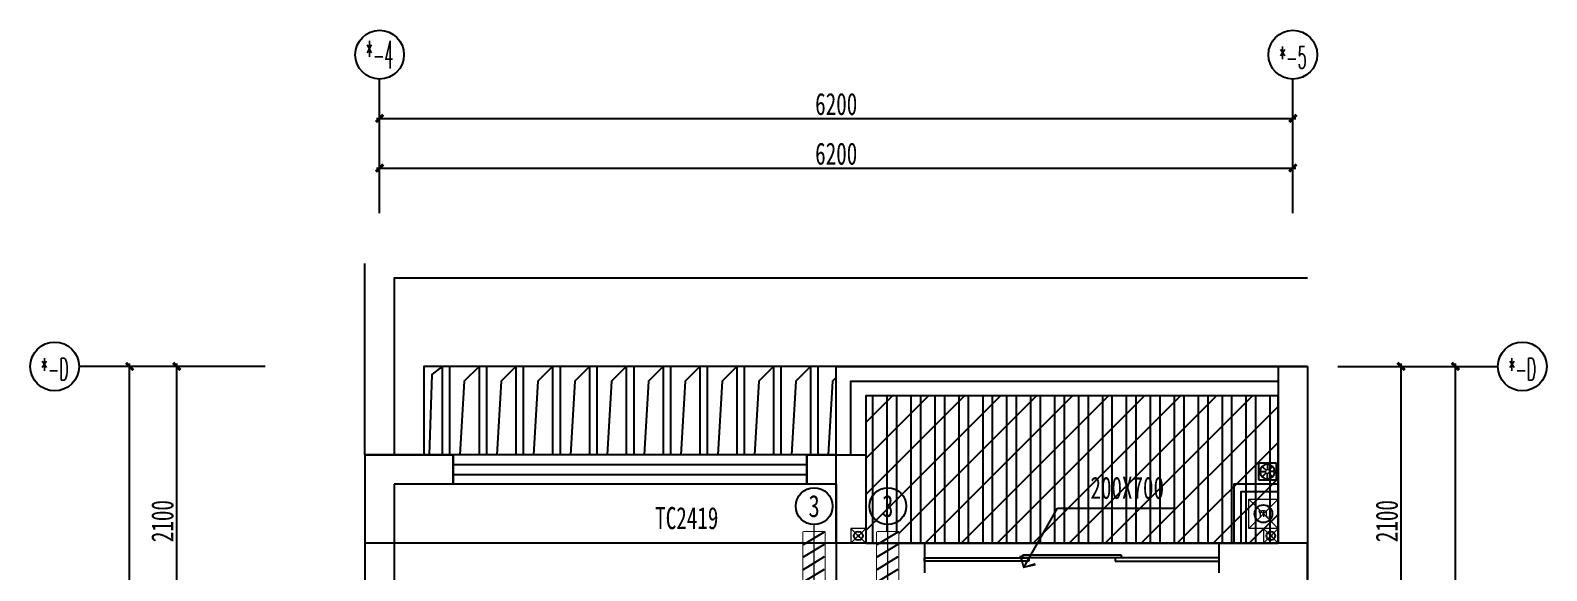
# Model space of a CAD drawing. Extents: x -255202 to 66368, y -6372500 to 603.
# Drawn here: x -130414 to -120119, y -3253877 to -3250208 of the extents above; entities that cross this region are included whole.
import ezdxf
from ezdxf.enums import TextEntityAlignment as Align
from ezdxf.xclip import XClip

# ---------------------------------------------------------------- set-up
doc = ezdxf.new("R2010")
doc.units = 0
doc.header["$LTSCALE"] = 10
doc.header["$MEASUREMENT"] = 0
doc.header["$XCLIPFRAME"] = 2
doc.linetypes.add('CONTINOUS', pattern=[0])
doc.layers.add('6-L13六联排模板图屋面$0$G2-轮廓线', color=3, linetype='Continuous', lineweight=25)
doc.layers.add('改L~2D$0$GPS-辅助', color=252, linetype='Continuous', lineweight=18)
for name, color, linetype in [('A-DIM（轴号轴线尺寸）', 3, 'Continuous'), ('A-建筑墙体', 255, 'Continuous'), ('AXIS_TEXT', 7, 'Continuous'), ('DIM【标注】', 149, 'Continuous'), ('G-BEAM_CON', 4, 'Continuous'), ('W-文字', 67, 'Continuous'), ('改L~2D$0$0-百叶', 2, 'Continuous'), ('改L~2D$0$0-装饰构件', 32, 'Continuous'), ('改L~2D$0$0-铝板-粗', 140, 'Continuous'), ('改L~2D$0$A-EQU-water(水留洞及注释)', 140, 'Continuous'), ('改L~2D$0$A-HDRL（栏杆构件）', 152, 'Continuous'), ('改L~2D$0$A-LINE-sec（面层剖线）', 15, 'Continuous'), ('改L~2D$0$A-WIND（门窗）', 2, 'Continuous'), ('改L~2D$0$CK-卫生间排气穿孔', 53, 'Continuous'), ('改L~2D$0$CK-空调穿孔', 53, 'Continuous'), ('改L~2D$0$CK-穿孔编号', 3, 'Continuous'), ('改L~2D$0$J-地漏', 2, 'Continuous'), ('改L~2D$0$J-结构降板', 250, 'Continuous')]:
    doc.layers.add(name, color=color, linetype=linetype)
doc.layers.add('改L~2D$0$-GPS-辅助', color=252, linetype='Continuous', lineweight=18, plot=False)
doc.styles.add('_TCH_AXIS', font='COMPLEX', dxfattribs={"bigfont": 'GBCBIG'})
doc.styles.add('arch', font='romans.shx', dxfattribs={"width": 0.75})
doc.styles.add('COMPLEX', font='COMPLEX')
doc.styles.add('改L~2D$0$_TCH_DIM', font='SIMPLEX', dxfattribs={"bigfont": 'GBCBIG'})
doc.styles.add('改L~2D$0$L~1D$0$黑体', font='simhei.ttf')
doc.styles.add('样式222', font='', dxfattribs={"width": 0.7})
doc.styles.add('细黑体', font='', dxfattribs={"width": 0.7})
doc.styles.get('样式222').set_extended_font_data('STXihei')
doc.styles.get('细黑体').set_extended_font_data('STXihei')
doc.dimstyles.new('DK-50', dxfattribs={"dimscale": 50, "dimtxt": 3, "dimasz": 1, "dimexe": 0.4, "dimexo": 0.4, "dimgap": 0.4, "dimtad": 1, "dimtoh": 1, "dimdec": 0, "dimrnd": 5, "dimdsep": 46, "dimtxsty": '样式222', "dimblk": 'ARCHTICK', "dimcen": 3, "dimdle": 0.4, "dimclrd": 149, "dimclre": 149, "dimclrt": 149, "dimadec": 0, "dimazin": 0, "dimtfac": 1, "dimtdec": 0, "dimtix": 1, "dimtmove": 2, "dimatfit": 3, "dimldrblk": 'ARCHTICK', "dimfxl": 3, "dimfxlon": 1, "dimtvp": 1, "dimtolj": 1, "dimtzin": 0, "dimarcsym": 0})
doc.dimstyles.new('TC-DIM', dxfattribs={"dimscale": 0, "dimtxt": 2.5, "dimasz": 1.199999999999999, "dimexe": 1.199999999999999, "dimexo": 0, "dimgap": 0.5, "dimtad": 1, "dimdec": 0, "dimlfac": -1, "dimzin": 9, "dimdsep": 46, "dimtxsty": 'arch', "dimblk1": 'ARCHTICK', "dimblk2": 'ARCHTICK', "dimsah": 1, "dimcen": 2, "dimdle": 1.199999999999999, "dimclrd": 67, "dimclre": 67, "dimclrt": 67, "dimadec": 0, "dimazin": 0, "dimtfac": 1, "dimtdec": 0, "dimtmove": 0, "dimatfit": 3, "dimldrblk": 'ARCHTICK', "dimfxl": 8, "dimtolj": 1, "dimtzin": 0, "dimarcsym": 0})

# ---------------------------------------------------------------- blocks, each defined once
blk = doc.blocks.new('*U592')
at = {"layer": '改L~2D$0$0-装饰构件'}
for p, q in [((75, 900.0000000014898), (75, -900.0000000014888)), ((125, 900.0000000014898), (125, -900.0000000014888))]:
    blk.add_line(p, q, dxfattribs=at)
at = {"layer": '改L~2D$0$A-LINE-sec（面层剖线）'}
blk.add_lwpolyline([(-125, 900.0000000014898), (-25, 800.0000000014898), (74.99999999999909, -900.0000000014898)], dxfattribs=at)
blk = doc.blocks.new('*U593')
at = {"color": 0, "linetype": 'ByBlock', "lineweight": -2}
for p in [(-5250, 0), (-5000, 0), (-4750, 0), (-4500, 0), (-4250, 0), (-4000, 0), (-3750, 0), (-3500, 0), (-3250, 0), (-3000, 0), (-2750, 0), (-2500, 0), (-2250, 0), (-2000, 0), (-1750, 0), (-1500, 0), (-1250, 0), (-1000, 0), (-750, 0), (-500, 0), (-250, 0), (0, 0)]:
    blk.add_blockref('*U592', p, dxfattribs=at)
blk = doc.blocks.new('改L~2D$0$A$C49EA4756')
at = {"layer": '改L~2D$0$0-装饰构件'}
for p, q in [((-5875, 2000.000000002794), (-5875, 200)), ((-5825, 2000.000000002794), (-5825, 200))]:
    blk.add_line(p, q, dxfattribs=at)
at = {"layer": '改L~2D$0$0-铝板-粗'}
for points in [[(-6200.000000001739, 2600.000000002794), (0, 2600.000000002794), (0, 0), (-6200.000000001739, 0)], [(-6000.000000001739, 2000.000000002794), (-200, 2000.000000002794), (-200, 200), (-6000.000000001739, 200)]]:
    blk.add_lwpolyline(points, close=True, dxfattribs=at)
at = {"layer": '改L~2D$0$A-LINE-sec（面层剖线）'}
for points in [[(-6000.000000001739, 2000.000000002794), (-5928.916057655471, 1944.695318753831), (-5875, 200)], [(-325, 2000.000000002794), (-253.9160576537324, 1944.695318753831), (-199.999999998261, 200)]]:
    blk.add_lwpolyline(points, dxfattribs=at)
blk.add_blockref('*U593', (-450, 1100.000000001397))
blk = doc.blocks.new('改L~2D$0$$DorLib2D$00000132')
at = {"color": 0, "linetype": 'Continuous'}
for p, q in [((-0.5, 0.104166666666984), (-0.5, -1.4210854715202e-14)), ((-0.1466666666674428, 0.104166666666984), (-0.5, 0.104166666666984)), ((-0.1466666666674428, -1.4210854715202e-14), (-0.1466666666674428, 0.104166666666984)), ((0.1466666666674428, 0.104166666666984), (0.5, 0.104166666666984)), ((0.1466666666674428, -1.4210854715202e-14), (0.1466666666674428, 0.104166666666984)), ((0.5, 0.104166666666984), (0.5, -1.4210854715202e-14)), ((-0.5, -1.4210854715202e-14), (-0.1466666666674428, -1.4210854715202e-14)), ((-0.1666666666660603, -1.4210854715202e-14), (0.1666666666660603, -1.4210854715202e-14)), ((-0.1666666666660603, -0.1041666666665151), (-0.1666666666660603, -1.4210854715202e-14)), ((0.5, -1.4210854715202e-14), (0.1466666666674428, -1.4210854715202e-14)), ((0.1666666666660603, -1.4210854715202e-14), (0.1666666666660603, -0.1041666666665151)), ((0.1666666666660603, -0.1041666666665151), (-0.1666666666660603, -0.1041666666665151))]:
    blk.add_line(p, q, dxfattribs=at)
blk = doc.blocks.new('改L~2D$0$$WINLIB2D$00000001')
at = {"color": 0}
for points in [[(-0.4999999999999964, 0.5000000000000142), (-0.4999999999999964, -0.4999999999999858)], [(-0.4999999999999964, 0.5000000000000142), (0.5000000000000036, 0.5000000000000142)], [(0.5000000000000036, -0.4999999999999858), (0.5000000000000036, 0.5000000000000142)], [(0.5000000000000036, 0.1666666666666714), (-0.4999999999999964, 0.1666666666666714)], [(0.5000000000000036, -0.1666666666666572), (-0.4999999999999964, -0.1666666666666572)], [(-0.4999999999999964, -0.4999999999999858), (0.5000000000000036, -0.4999999999999858)]]:
    blk.add_lwpolyline(points, dxfattribs=at)
blk = doc.blocks.new('改L~2D$0$A$C1D2C4AAC1')
at = {"layer": '改L~2D$0$CK-空调穿孔'}
blk.add_lwpolyline([(22.32641585014062, -11.71718853190197), (22.32641585014062, 68.28281146859084), (242.326425351841, 68.28281146888912), (242.326425351841, -11.71718853160365)], close=True, dxfattribs=at)
blk.add_wipeout([(22.32641585014062, -11.717188531901968), (22.32641585014062, 68.28281146859081), (242.32642535184272, 68.28281146888907), (242.32642535184272, -11.717188531603654)]).dxf.layer = '改L~2D$0$CK-空调穿孔'
at = {"layer": '改L~2D$0$CK-空调穿孔', "const_width": 4.999999999999999}
blk.add_lwpolyline([(-4.865193571313284, 28.79380488268365), (289.2239972769075, 28.79380488267637)], dxfattribs=at)
blk = doc.blocks.new('改L~2D$0$主卧室孔洞')
at = {"layer": '改L~2D$0$CK-空调穿孔', "xscale": -1, "rotation": 180}
blk.add_blockref('改L~2D$0$A$C1D2C4AAC1', (270.755683398269, -8599.90948264424), dxfattribs=at)
at = {"layer": '改L~2D$0$CK-空调穿孔'}
for p, q in [((340.9831373641664, -8588.192294112405), (293.0820992484096, -8668.192294112832)), ((387.605314095119, -8588.192294112465), (339.7042759793621, -8668.192294112894)), ((434.2274908260715, -8588.192294112529), (386.3264527103129, -8668.192294112958)), ((480.8496675570223, -8588.192294112592), (432.9486294412654, -8668.192294113021)), ((513.0821087501117, -8612.22473450055), (479.570806172218, -8668.192294113085))]:
    blk.add_line(p, q, dxfattribs=at)
blk = doc.blocks.new('改L~2D$0$A$C70BD4A89')
at = {"layer": '改L~2D$0$CK-空调穿孔', "color": 3}
blk.add_circle((655.7390982177621, -1.307398633798584e-11), 125, dxfattribs=at)
at = {"layer": '改L~2D$0$CK-穿孔编号', "color": 1, "style": '改L~2D$0$L~1D$0$黑体', "width": 0.75}
blk.add_attdef('X', text='', height=150, dxfattribs=at).set_placement((655.7390982177621, -1.307398633798584e-11), align=Align.MIDDLE)
at = {"layer": '改L~2D$0$CK-空调穿孔', "color": 3, "extrusion": (0, 0, -1), "xscale": 1.80468753947396, "yscale": 1.80468753947396, "zscale": -1.80468753947396}
blk.add_blockref('改L~2D$0$主卧室孔洞', (-1010.588352073097, 15572.11330481782), dxfattribs=at)
blk = doc.blocks.new('_ArchTick')
at = {"color": 0, "linetype": 'ByBlock', "const_width": 0.4}
blk.add_lwpolyline([(-0.5, -0.5), (0.5, 0.5)], dxfattribs=at)
blk = doc.blocks.new('z')
at = {"color": 67}
blk.add_line((0, 0), (-1, -1.0232e-12), dxfattribs=at)
blk.add_lwpolyline([(-0.9721317900081466, 0.9738270482438895, 0.2987999999999999, 0.1743, 0), (0, 0, 0.1743, 0.2987999999999999, 0), (-0.9721317900131572, -0.9738270482552128, 0.2987999999999999, 0.2987999999999999, 0)], format="xyseb", dxfattribs=at)
blk = doc.blocks.new('改L~2D$0$A$C0B5C7788')
at = {"layer": '改L~2D$0$GPS-辅助'}
for p, q in [((-99.99999999429565, 100), (99.99999999429565, -100)), ((99.99999999429565, 100), (-100.0000000057044, -100))]:
    blk.add_line(p, q, dxfattribs=at)
blk.add_lwpolyline([(-100.0000000057044, -100), (99.99999999429565, -100), (99.99999999429565, 100), (-100.0000000057044, 100)], close=True, dxfattribs=at)
blk = doc.blocks.new('改L~2D$0$A$C3DFF0C82')
at = {"layer": '改L~2D$0$J-地漏', "linetype": 'ByBlock'}
for p, q in [((-100.263723209966, 101.611014790833), (-100.263723209966, -98.388985209167)), ((99.73627679003403, 101.611014790833), (-100.263723209966, 101.611014790833)), ((99.73627679003403, -98.388985209167), (99.73627679003403, 101.611014790833)), ((-100.263723209966, -98.388985209167), (99.73627679003403, -98.388985209167))]:
    blk.add_line(p, q, dxfattribs=at)
at = {"layer": '改L~2D$0$J-地漏', "color": 8}
for p, q in [((-77.42195918608923, 0), (-16.04302190279122, 0)), ((-54.74559235328343, 54.74559235200286), (-11.34412957797758, 11.34412957821041)), ((0, 77.42195918317884), (0, 16.04302190244198)), ((54.74559235363267, 54.74559235107154), (11.34412957855966, 11.34412957821041)), ((77.42195918620564, 0), (16.04302190325689, 0)), ((-54.74559235328343, -54.74559235014021), (-11.34412957797758, -11.34412957727909)), ((0, -77.42195918224752), (0, -16.04302190244198)), ((54.74559235374909, -54.74559235014021), (11.34412957855966, -11.34412957727909))]:
    blk.add_line(p, q, dxfattribs=at)
at = {"layer": '改L~2D$0$J-地漏'}
blk.add_circle((0, 0), 84.46031910849374, dxfattribs=at)
blk = doc.blocks.new('_AXISO')
blk.add_circle((0, 0), 0.5)
at = {"layer": 'AXIS_TEXT', "style": 'COMPLEX', "width": 1.041666666666667}
blk.add_attdef('A', text='', height=0.56, dxfattribs=at).set_placement((-0.25, -0.28), (0.25, -0.28), align=Align.FIT)
blk = doc.blocks.new('*D1160')
at = {"layer": 'Defpoints', "color": 0, "transparency": 16777216}
for p in [(-101286.5896566501, -3183300.545979904), (-107486.5896566501, -3183918.982485873), (-101286.5896566501, -3183918.982485873)]:
    blk.add_point(p, dxfattribs=at)
at = {"layer": 'DIM【标注】', "color": 149, "lineweight": -2, "transparency": 16777216}
for p, q in [((-107506.5896566501, -3183300.545979904), (-101266.5896566501, -3183300.545979904)), ((-107486.5896566501, -3183450.545979904), (-107486.5896566501, -3183280.545979904)), ((-101286.5896566501, -3183450.545979904), (-101286.5896566501, -3183280.545979904))]:
    blk.add_line(p, q, dxfattribs=at)
at = {"layer": 'DIM【标注】', "color": 149, "lineweight": -2, "transparency": 16777216, "xscale": 50, "yscale": 50, "zscale": 50, "rotation": 180}
blk.add_blockref('_ArchTick', (-107486.5896566501, -3183300.545979904), dxfattribs=at)
at = {"layer": 'DIM【标注】', "color": 149, "lineweight": -2, "transparency": 16777216, "xscale": 50, "yscale": 50, "zscale": 50}
blk.add_blockref('_ArchTick', (-101286.5896566501, -3183300.545979904), dxfattribs=at)
at = {"layer": 'DIM【标注】', "color": 149, "transparency": 16777216, "insert": (-104386.5896566501, -3183203.738750989), "char_height": 150, "attachment_point": 5, "style": '样式222'}
blk.add_mtext('\\A1;6200', dxfattribs=at)
blk = doc.blocks.new('*D1161')
at = {"layer": 'Defpoints', "color": 0, "transparency": 16777216}
for p in [(-101286.5896566501, -3183637.572278356), (-107486.5896566501, -3183918.982485873), (-101286.5896566501, -3183918.982485873)]:
    blk.add_point(p, dxfattribs=at)
at = {"layer": 'DIM【标注】', "color": 149, "lineweight": -2, "transparency": 16777216}
for p, q in [((-107506.5896566501, -3183637.572278356), (-101266.5896566501, -3183637.572278356)), ((-107486.5896566501, -3183787.572278356), (-107486.5896566501, -3183617.572278356)), ((-101286.5896566501, -3183787.572278356), (-101286.5896566501, -3183617.572278356))]:
    blk.add_line(p, q, dxfattribs=at)
at = {"layer": 'DIM【标注】', "color": 149, "lineweight": -2, "transparency": 16777216, "xscale": 50, "yscale": 50, "zscale": 50, "rotation": 180}
blk.add_blockref('_ArchTick', (-107486.5896566501, -3183637.572278356), dxfattribs=at)
at = {"layer": 'DIM【标注】', "color": 149, "lineweight": -2, "transparency": 16777216, "xscale": 50, "yscale": 50, "zscale": 50}
blk.add_blockref('_ArchTick', (-101286.5896566501, -3183637.572278356), dxfattribs=at)
at = {"layer": 'DIM【标注】', "color": 149, "transparency": 16777216, "insert": (-104386.5896566501, -3183540.76504944), "char_height": 150, "attachment_point": 5, "style": '样式222'}
blk.add_mtext('\\A1;6200', dxfattribs=at)
blk = doc.blocks.new('*D1164')
at = {"layer": 'Defpoints', "color": 0, "transparency": 16777216}
for p in [(-100980.6223644656, -3184984.525812068), (-100182.5500188377, -3184984.525812068), (-100980.6223644656, -3197184.525812068)]:
    blk.add_point(p, dxfattribs=at)
at = {"layer": 'DIM【标注】', "color": 149, "lineweight": -2, "transparency": 16777216}
for p, q in [((-100332.5500188377, -3184984.525812068), (-100162.5500188377, -3184984.525812068)), ((-100182.5500188377, -3197204.525812068), (-100182.5500188377, -3184964.525812068)), ((-100332.5500188377, -3197184.525812068), (-100162.5500188377, -3197184.525812068))]:
    blk.add_line(p, q, dxfattribs=at)
at = {"layer": 'DIM【标注】', "color": 149, "lineweight": -2, "transparency": 16777216, "xscale": 50, "yscale": 50, "zscale": 50}
for p, rotation in [((-100182.5500188377, -3184984.525812068), 90), ((-100182.5500188377, -3197184.525812068), 270)]:
    blk.add_blockref('_ArchTick', p, dxfattribs=dict(at, rotation=rotation))
at = {"layer": 'DIM【标注】', "color": 149, "transparency": 16777216, "insert": (-100279.3572477528, -3191084.525812068), "char_height": 150, "attachment_point": 5, "rotation": 90, "style": '样式222'}
blk.add_mtext('\\A1;12200', dxfattribs=at)
blk = doc.blocks.new('*D1167')
at = {"layer": 'Defpoints', "color": 0, "transparency": 16777216}
for p in [(-100980.6223644656, -3184984.525812068), (-100551.2617699644, -3184984.525812068), (-100980.6223644656, -3187084.525812068)]:
    blk.add_point(p, dxfattribs=at)
at = {"layer": 'DIM【标注】', "color": 149, "lineweight": -2, "transparency": 16777216}
for p, q in [((-100701.2617699644, -3184984.525812068), (-100531.2617699644, -3184984.525812068)), ((-100551.2617699644, -3187104.525812068), (-100551.2617699644, -3184964.525812068)), ((-100701.2617699644, -3187084.525812068), (-100531.2617699644, -3187084.525812068))]:
    blk.add_line(p, q, dxfattribs=at)
at = {"layer": 'DIM【标注】', "color": 149, "lineweight": -2, "transparency": 16777216, "xscale": 50, "yscale": 50, "zscale": 50}
for p, rotation in [((-100551.2617699644, -3184984.525812068), 90), ((-100551.2617699644, -3187084.525812068), 270)]:
    blk.add_blockref('_ArchTick', p, dxfattribs=dict(at, rotation=rotation))
at = {"layer": 'DIM【标注】', "color": 149, "transparency": 16777216, "insert": (-100648.0689988795, -3186034.525812068), "char_height": 150, "attachment_point": 5, "rotation": 90, "style": '样式222'}
blk.add_mtext('\\A1;2100', dxfattribs=at)
blk = doc.blocks.new('*D1168')
at = {"layer": 'Defpoints', "color": 0, "transparency": 16777216}
for p in [(-109183.6907718657, -3184984.525812068), (-108262.8133955668, -3184984.525812068), (-108262.8133955668, -3197184.525812068)]:
    blk.add_point(p, dxfattribs=at)
at = {"layer": 'DIM【标注】', "color": 149, "lineweight": -2, "transparency": 16777216}
for p, q in [((-109033.6907718657, -3184984.525812068), (-109203.6907718657, -3184984.525812068)), ((-109183.6907718657, -3197204.525812068), (-109183.6907718657, -3184964.525812068)), ((-109033.6907718657, -3197184.525812068), (-109203.6907718657, -3197184.525812068))]:
    blk.add_line(p, q, dxfattribs=at)
at = {"layer": 'DIM【标注】', "color": 149, "lineweight": -2, "transparency": 16777216, "xscale": 50, "yscale": 50, "zscale": 50}
for p, rotation in [((-109183.6907718657, -3184984.525812068), 90), ((-109183.6907718657, -3197184.525812068), 270)]:
    blk.add_blockref('_ArchTick', p, dxfattribs=dict(at, rotation=rotation))
at = {"layer": 'DIM【标注】', "color": 149, "transparency": 16777216, "insert": (-109280.4980007808, -3191084.525812068), "char_height": 150, "attachment_point": 5, "rotation": 90, "style": '样式222'}
blk.add_mtext('\\A1;12200', dxfattribs=at)
blk = doc.blocks.new('*D1171')
at = {"layer": 'Defpoints', "color": 0, "transparency": 16777216}
for p in [(-108863.3439738732, -3184984.525812068), (-108262.8133955668, -3184984.525812068), (-108262.8133955668, -3187084.525812068)]:
    blk.add_point(p, dxfattribs=at)
at = {"layer": 'DIM【标注】', "color": 149, "lineweight": -2, "transparency": 16777216}
for p, q in [((-108713.3439738732, -3184984.525812068), (-108883.3439738732, -3184984.525812068)), ((-108863.3439738732, -3187104.525812068), (-108863.3439738732, -3184964.525812068)), ((-108713.3439738732, -3187084.525812068), (-108883.3439738732, -3187084.525812068))]:
    blk.add_line(p, q, dxfattribs=at)
at = {"layer": 'DIM【标注】', "color": 149, "lineweight": -2, "transparency": 16777216, "xscale": 50, "yscale": 50, "zscale": 50}
for p, rotation in [((-108863.3439738732, -3184984.525812068), 90), ((-108863.3439738732, -3187084.525812068), 270)]:
    blk.add_blockref('_ArchTick', p, dxfattribs=dict(at, rotation=rotation))
at = {"layer": 'DIM【标注】', "color": 149, "transparency": 16777216, "insert": (-108960.1512027883, -3186034.525812068), "char_height": 150, "attachment_point": 5, "rotation": 90, "style": '样式222'}
blk.add_mtext('\\A1;2100', dxfattribs=at)
blk = doc.blocks.new('fgdgdgd')
at = {"layer": '6-L13六联排模板图屋面$0$G2-轮廓线', "linetype": 'Continuous'}
blk.add_lwpolyline([(164852.5632162786, 70124.83510910627), (164852.5632162832, 70724.83510910627), (161652.5632162801, 70724.83510910627)], dxfattribs=at)
at = {"layer": 'G-BEAM_CON', "linetype": 'Continuous'}
for p, q in [((168052.5632162801, 70124.83510907879), (161652.5632162801, 70124.83510907879)), ((168052.5632162801, 69324.83510910627), (168052.5632162801, 70124.83510907879))]:
    blk.add_line(p, q, dxfattribs=at)
at = {"layer": 'W-文字', "style": '细黑体', "width": 0.7}
blk.add_text('200X700', height=150, dxfattribs=at).set_placement((166578.2052281935, 70426.17178028589))
at = {"layer": 'W-文字'}
blk.add_leader([(166125.1999760232, 69960.83995213732), (166355.5031513309, 70363.36560621439), (167147.7589430947, 70363.36560621439)], dimstyle='TC-DIM', override={"dimscale": 49.99999999999999, "dimtad": 0, "dimldrblk": 'z'}, dxfattribs=at)
blk = doc.blocks.new('bz2')
at = {"layer": 'DIM【标注】'}
for p, q in [((-107486.5896566501, -3183943.32877402), (-107486.5896566501, -3183033.817242877)), ((-101286.5896566501, -3183943.32877402), (-101286.5896566501, -3183033.817242877)), ((-108262.8133955668, -3184984.525812068), (-109526.4296915447, -3184984.525812068)), ((-100980.6223644656, -3184984.525812068), (-99894.65703119151, -3184984.525812068))]:
    blk.add_line(p, q, dxfattribs=at)
ref = blk.add_blockref('_AXISO', (-107486.5896566501, -3182868.217242877), dxfattribs=dict(at, xscale=331.2, yscale=331.2, zscale=331.2))
ref.add_attrib('A', '*-4', dxfattribs={"layer": 'A-DIM（轴号轴线尺寸）', "height": 187.3550127431876, "style": '_TCH_AXIS', "width": 0.3620689655172845}).set_placement((-107580.2671630217, -3182961.894749249), (-107392.9121502785, -3182961.894749249), align=Align.FIT)
ref = blk.add_blockref('_AXISO', (-101286.5896566501, -3182868.217242877), dxfattribs=dict(at, xscale=331.2, yscale=331.2, zscale=331.2))
ref.add_attrib('A', '*-5', dxfattribs={"layer": 'A-DIM（轴号轴线尺寸）', "height": 150, "style": '_TCH_AXIS', "width": 0.4683875318580248}).set_placement((-101380.2671630217, -3182961.894749249), (-101192.9121502785, -3182961.894749249), align=Align.FIT)
ref = blk.add_blockref('_AXISO', (-109692.0296915447, -3184984.525812068), dxfattribs=dict(at, xscale=331.2, yscale=331.2, zscale=331.2))
ref.add_attrib('A', '*-D', dxfattribs={"layer": 'A-DIM（轴号轴线尺寸）', "height": 150, "style": '_TCH_AXIS', "width": 0.4445712166788034}).set_placement((-109785.7071979163, -3185078.203318439), (-109598.3521851731, -3185078.203318439), align=Align.FIT)
ref = blk.add_blockref('_AXISO', (-99729.0570311915, -3184984.525812068), dxfattribs=dict(at, xscale=331.2, yscale=331.2, zscale=331.2))
ref.add_attrib('A', '*-D', dxfattribs={"layer": 'A-DIM（轴号轴线尺寸）', "height": 150, "style": '_TCH_AXIS', "width": 0.4445712166787342}).set_placement((-99822.73453756311, -3185078.203318439), (-99635.37952481993, -3185078.203318439), align=Align.FIT)
for p1, p2, distance, picture, middle in [((-107486.5896566501, -3183918.982485873), (-101286.5896566501, -3183918.982485873), 618.4365059691481, '*D1160', (-104386.5896566501, -3183203.738750989)), ((-107486.5896566501, -3183918.982485873), (-101286.5896566501, -3183918.982485873), 281.4102075169794, '*D1161', (-104386.5896566501, -3183540.76504944)), ((-108262.8133955668, -3197184.525812068), (-108262.8133955668, -3184984.525812068), 920.8773762989003, '*D1168', (-109280.4980007808, -3191084.525812068)), ((-108262.8133955668, -3187084.525812068), (-108262.8133955668, -3184984.525812068), 600.5305783063959, '*D1171', (-108960.1512027883, -3186034.525812068)), ((-100980.6223644656, -3197184.525812068), (-100980.6223644656, -3184984.525812068), -798.0723456278938, '*D1164', (-100279.3572477528, -3191084.525812068)), ((-100980.6223644656, -3187084.525812068), (-100980.6223644656, -3184984.525812068), -429.360594501195, '*D1167', (-100648.0689988795, -3186034.525812068))]:
    dim = blk.add_aligned_dim(p1=p1, p2=p2, distance=distance, dimstyle='DK-50', dxfattribs=at)
    dim.commit()
    dim.dimension.update_dxf_attribs({"geometry": picture, "text_midpoint": middle})

msp = doc.modelspace()

# ---------------------------------------------------------------- hatches: boundary and pattern name
at = {"layer": '改L~2D$0$J-结构降板'}
h = msp.add_hatch(dxfattribs=at)
h.set_pattern_fill('胶合板', color=256, scale=65, angle=90.00000000000007, style=0)
h.set_pattern_definition([(44.99999999999996, (14953.12756870943, -3286783.193145798), (122.258762467154, -122.2587624671541), []), (90, (14893.97756870929, -3286783.193145798), (162.5, -9.330054026417459e-14), []), (90, (14991.47756870929, -3286783.193145798), (162.5, -9.330054026417459e-14), [])])
h.paths.add_polyline_path([(-121942.5677472176, -3252690.259669488), (-124742.5876719812, -3252690.259669488), (-124742.5876719812, -3253690.259669524), (-121942.5677472153, -3253690.259669488), (-121942.5677472153, -3253690.259669524)])

# ---------------------------------------------------------------- linework, layer by layer
at = {"layer": 'A-建筑墙体'}
for p, q in [((-121942.5677472153, -3252490.259669488), (-121942.5677472153, -3253690.259669488)), ((-121942.5677472153, -3252490.259669488), (-121742.5677472153, -3252490.259669488)), ((-121742.5677472153, -3252490.259669488), (-121742.5677472153, -3253790.259669488)), ((-128142.5677472153, -3253090.259669488), (-127542.5677472153, -3253090.259669488)), ((-128142.5677472153, -3253090.259669488), (-128142.5677472153, -3256040.259668781)), ((-127542.5677472153, -3253090.259669488), (-127542.5677472153, -3253290.259669488)), ((-125142.5677472153, -3253090.259669488), (-124742.5677472153, -3253090.259669488)), ((-127542.5677472153, -3253290.259669488), (-127942.5677472153, -3253290.259669488)), ((-127942.5677472153, -3253290.259669488), (-127942.5677472153, -3255990.259668781)), ((-124342.5677472157, -3253690.259669488), (-124342.5677472157, -3253890.259669488)), ((-122342.5677472155, -3253890.259669488), (-122342.5677472155, -3253690.259669488)), ((-122342.5677472155, -3253690.259669488), (-121942.5677472153, -3253690.259669488)), ((-121742.5677472153, -3253790.259669488), (-121742.5677472153, -3256090.259669554))]:
    msp.add_line(p, q, dxfattribs=at)
at = {"layer": 'G-BEAM_CON', "linetype": 'Continuous'}
msp.add_line((-121742.5677472153, -3254490.259036557), (-121742.5677472153, -3253690.259036584), dxfattribs=at)
at = {"layer": '改L~2D$0$0-百叶'}
msp.add_lwpolyline([(-121942.5289892268, -3253290.251683895), (-122242.5278976876, -3253290.262599105), (-122242.5278976876, -3253690.260416053), (-122192.5278976876, -3253690.260416053), (-122192.5278976876, -3253340.260416053), (-121942.5268061278, -3253340.251683848)], close=True, dxfattribs=at)
at = {"layer": '改L~2D$0$A-EQU-water(水留洞及注释)', "linetype": 'Continuous'}
for centre, radius in [((-122042.5278966516, -3253490.260414982), 60), ((-124792.5257145277, -3253640.258363578), 30), ((-121992.5300807257, -3253640.262599233), 30)]:
    msp.add_circle(centre, radius, dxfattribs=at)
at = {"layer": '改L~2D$0$A-HDRL（栏杆构件）'}
for points in [[(-124942.5677472148, -3253090.259669488), (-124942.5677472148, -3252490.259669488), (-121942.5677472171, -3252490.259669488)], [(-124842.5677472148, -3253090.259669488), (-124842.5677472148, -3252590.259669488), (-121942.5677472171, -3252590.259669488)]]:
    msp.add_lwpolyline(points, dxfattribs=at)
at = {"layer": '改L~2D$0$A-WIND（门窗）', "linetype": 'ByBlock'}
msp.add_line((-122342.5677472157, -3253690.259669488), (-124342.5677472157, -3253690.259669488), dxfattribs=at)
at = {"layer": '改L~2D$0$J-结构降板'}
msp.add_lwpolyline([(-121942.5677472176, -3252690.259669488), (-124742.5876719812, -3252690.259669488), (-124742.5876719812, -3253690.259669524), (-121942.5677472153, -3253690.259669488), (-121942.5677472153, -3253690.259669488), (-121942.5677472153, -3253690.259669524)], close=True, dxfattribs=at)

# ---------------------------------------------------------------- block references
ref = msp.add_blockref('改L~2D$0$A$C49EA4756', (-127942.5677472169, -3254490.259669509), dxfattribs=dict(xscale=-1))
XClip(ref).set_block_clipping_path([(-6200.000000001741, 2000.0000000215732), (-3000.000000002206, 2000.0000000215732), (-3000.000000001741, 1400.0000000215737), (199.99999999825928, 1400.0000000215737), (199.99999999825928, 2700.000000021573), (-6200.000000001741, 2700.000000021573), (-6200.000000001741, 2600.0000000029468)])
at = {"layer": '改L~2D$0$-GPS-辅助', "xscale": -1}
msp.add_blockref('改L~2D$0$A$C0B5C7788', (-122042.5278976933, -3253490.260416053), dxfattribs=at)
at = {"layer": '改L~2D$0$-GPS-辅助', "xscale": 0.5, "yscale": 0.5, "zscale": 0.5, "rotation": 0.002501647178355694}
for p in [(-124792.5257145277, -3253640.258363578), (-121992.5300807257, -3253640.262599233)]:
    msp.add_blockref('改L~2D$0$A$C0B5C7788', p, dxfattribs=at)
at = {"layer": '改L~2D$0$A-WIND（门窗）', "linetype": 'ByBlock', "xscale": -2000, "yscale": -200, "zscale": 200}
msp.add_blockref('改L~2D$0$$DorLib2D$00000132', (-123342.5677472157, -3253790.259669488), dxfattribs=at)
at = {"layer": '改L~2D$0$CK-卫生间排气穿孔', "xscale": -0.5919939745405478, "yscale": 0.5919939745405478, "zscale": 0.5919939745405478}
msp.add_blockref('改L~2D$0$A$C3DFF0C82', (-122015.2167383089, -3253203.862884112), dxfattribs=at)
at = {"layer": '改L~2D$0$CK-卫生间排气穿孔'}
ref = msp.add_blockref('改L~2D$0$A$C70BD4A89', (-125092.567747215, -3254094.895133175), dxfattribs=dict(at, rotation=90.00000000000001))
ref.add_attrib('X', '3', dxfattribs={"layer": '改L~2D$0$CK-穿孔编号', "color": 1, "height": 150, "style": '改L~2D$0$L~1D$0$黑体', "width": 0.75}).set_placement((-125092.567747215, -3253439.156034958), align=Align.MIDDLE)

# ---------------------------------------------------------------- texts
at = {"layer": 'Defpoints', "style": '改L~2D$0$_TCH_DIM', "width": 0.7058823529411765}
for s, height, p in [('YTL', 42.5, (-122078.2412555536, -3253511.511975389)), ('NL', 17, (-124802.2396291087, -3253648.758787716)), ('NL', 17, (-122002.2439953067, -3253648.76302337))]:
    msp.add_text(s, height=height, rotation=0.002501647178370093, dxfattribs=at).set_placement(p)
at = {"layer": 'W-文字', "style": '细黑体', "width": 0.7}
msp.add_text('TC2419', height=150, dxfattribs=at).set_placement((-126171.2637611019, -3253594.452331828))

# ---------------------------------------------------------------- leaders
at = {"layer": 'W-文字'}
msp.add_leader([(-123669.9309874722, -3253854.254193526), (-123439.6278121644, -3253451.728539449), (-122647.3720204007, -3253451.728539449)], dimstyle='TC-DIM', override={"dimscale": 49.99999999999999, "dimtad": 0, "dimldrblk": 'z'}, dxfattribs=at)

# ---------------------------------------------------------------- next in the draw order: linework, layer by layer
at = {"layer": '6-L13六联排模板图屋面$0$G2-轮廓线', "linetype": 'Continuous'}
msp.add_lwpolyline([(-124942.5677472168, -3253690.259036557), (-124942.5677472121, -3253090.259036557), (-128142.5677472153, -3253090.259036557)], dxfattribs=at)
at = {"layer": 'A-建筑墙体'}
for p, q in [((-125142.5677472153, -3253290.259669488), (-125142.5677472153, -3253090.259669488)), ((-124942.5677472153, -3253290.259669488), (-125142.5677472153, -3253290.259669488)), ((-124942.5677472153, -3253290.259669488), (-124942.5677472153, -3253790.259669488)), ((-124942.5677472153, -3253790.259669488), (-124942.5677472153, -3256590.259669488))]:
    msp.add_line(p, q, dxfattribs=at)

# ---------------------------------------------------------------- next in the draw order: block references
at = {"layer": '改L~2D$0$A-WIND（门窗）', "xscale": -2400, "yscale": 200, "zscale": 200}
msp.add_blockref('改L~2D$0$$WINLIB2D$00000001', (-126342.5677472153, -3253190.259669488), dxfattribs=at)
at = {"layer": '改L~2D$0$CK-卫生间排气穿孔'}
ref = msp.add_blockref('改L~2D$0$A$C70BD4A89', (-124592.567747215, -3254094.895133175), dxfattribs=dict(at, rotation=90.00000000000001))
ref.add_attrib('X', '3', dxfattribs={"layer": '改L~2D$0$CK-穿孔编号', "color": 1, "height": 150, "style": '改L~2D$0$L~1D$0$黑体', "width": 0.75}).set_placement((-124592.567747215, -3253439.156034958), align=Align.MIDDLE)

# ---------------------------------------------------------------- next in the draw order: linework, layer by layer
at = {"layer": 'A-建筑墙体'}
for p, q in [((-124742.5677472153, -3253090.259669488), (-124742.5677472153, -3253690.259669488)), ((-124742.5677472153, -3253690.259669488), (-124342.5677472157, -3253690.259669488))]:
    msp.add_line(p, q, dxfattribs=at)
at = {"layer": 'G-BEAM_CON', "linetype": 'Continuous'}
msp.add_line((-121742.5677472153, -3253690.259036584), (-128142.5677472153, -3253690.259036584), dxfattribs=at)

# ---------------------------------------------------------------- next in the draw order: block references
at = {"layer": 'DIM【标注】'}
msp.add_blockref('bz2', (-20555.97808948497, -67505.72971800901), dxfattribs=at)
at = {"layer": 'G-BEAM_CON', "linetype": 'CONTINOUS'}
msp.add_blockref('fgdgdgd', (-289795.1348697454, -3323815.094145653), dxfattribs=at)

doc.saveas('drawing.dxf')
